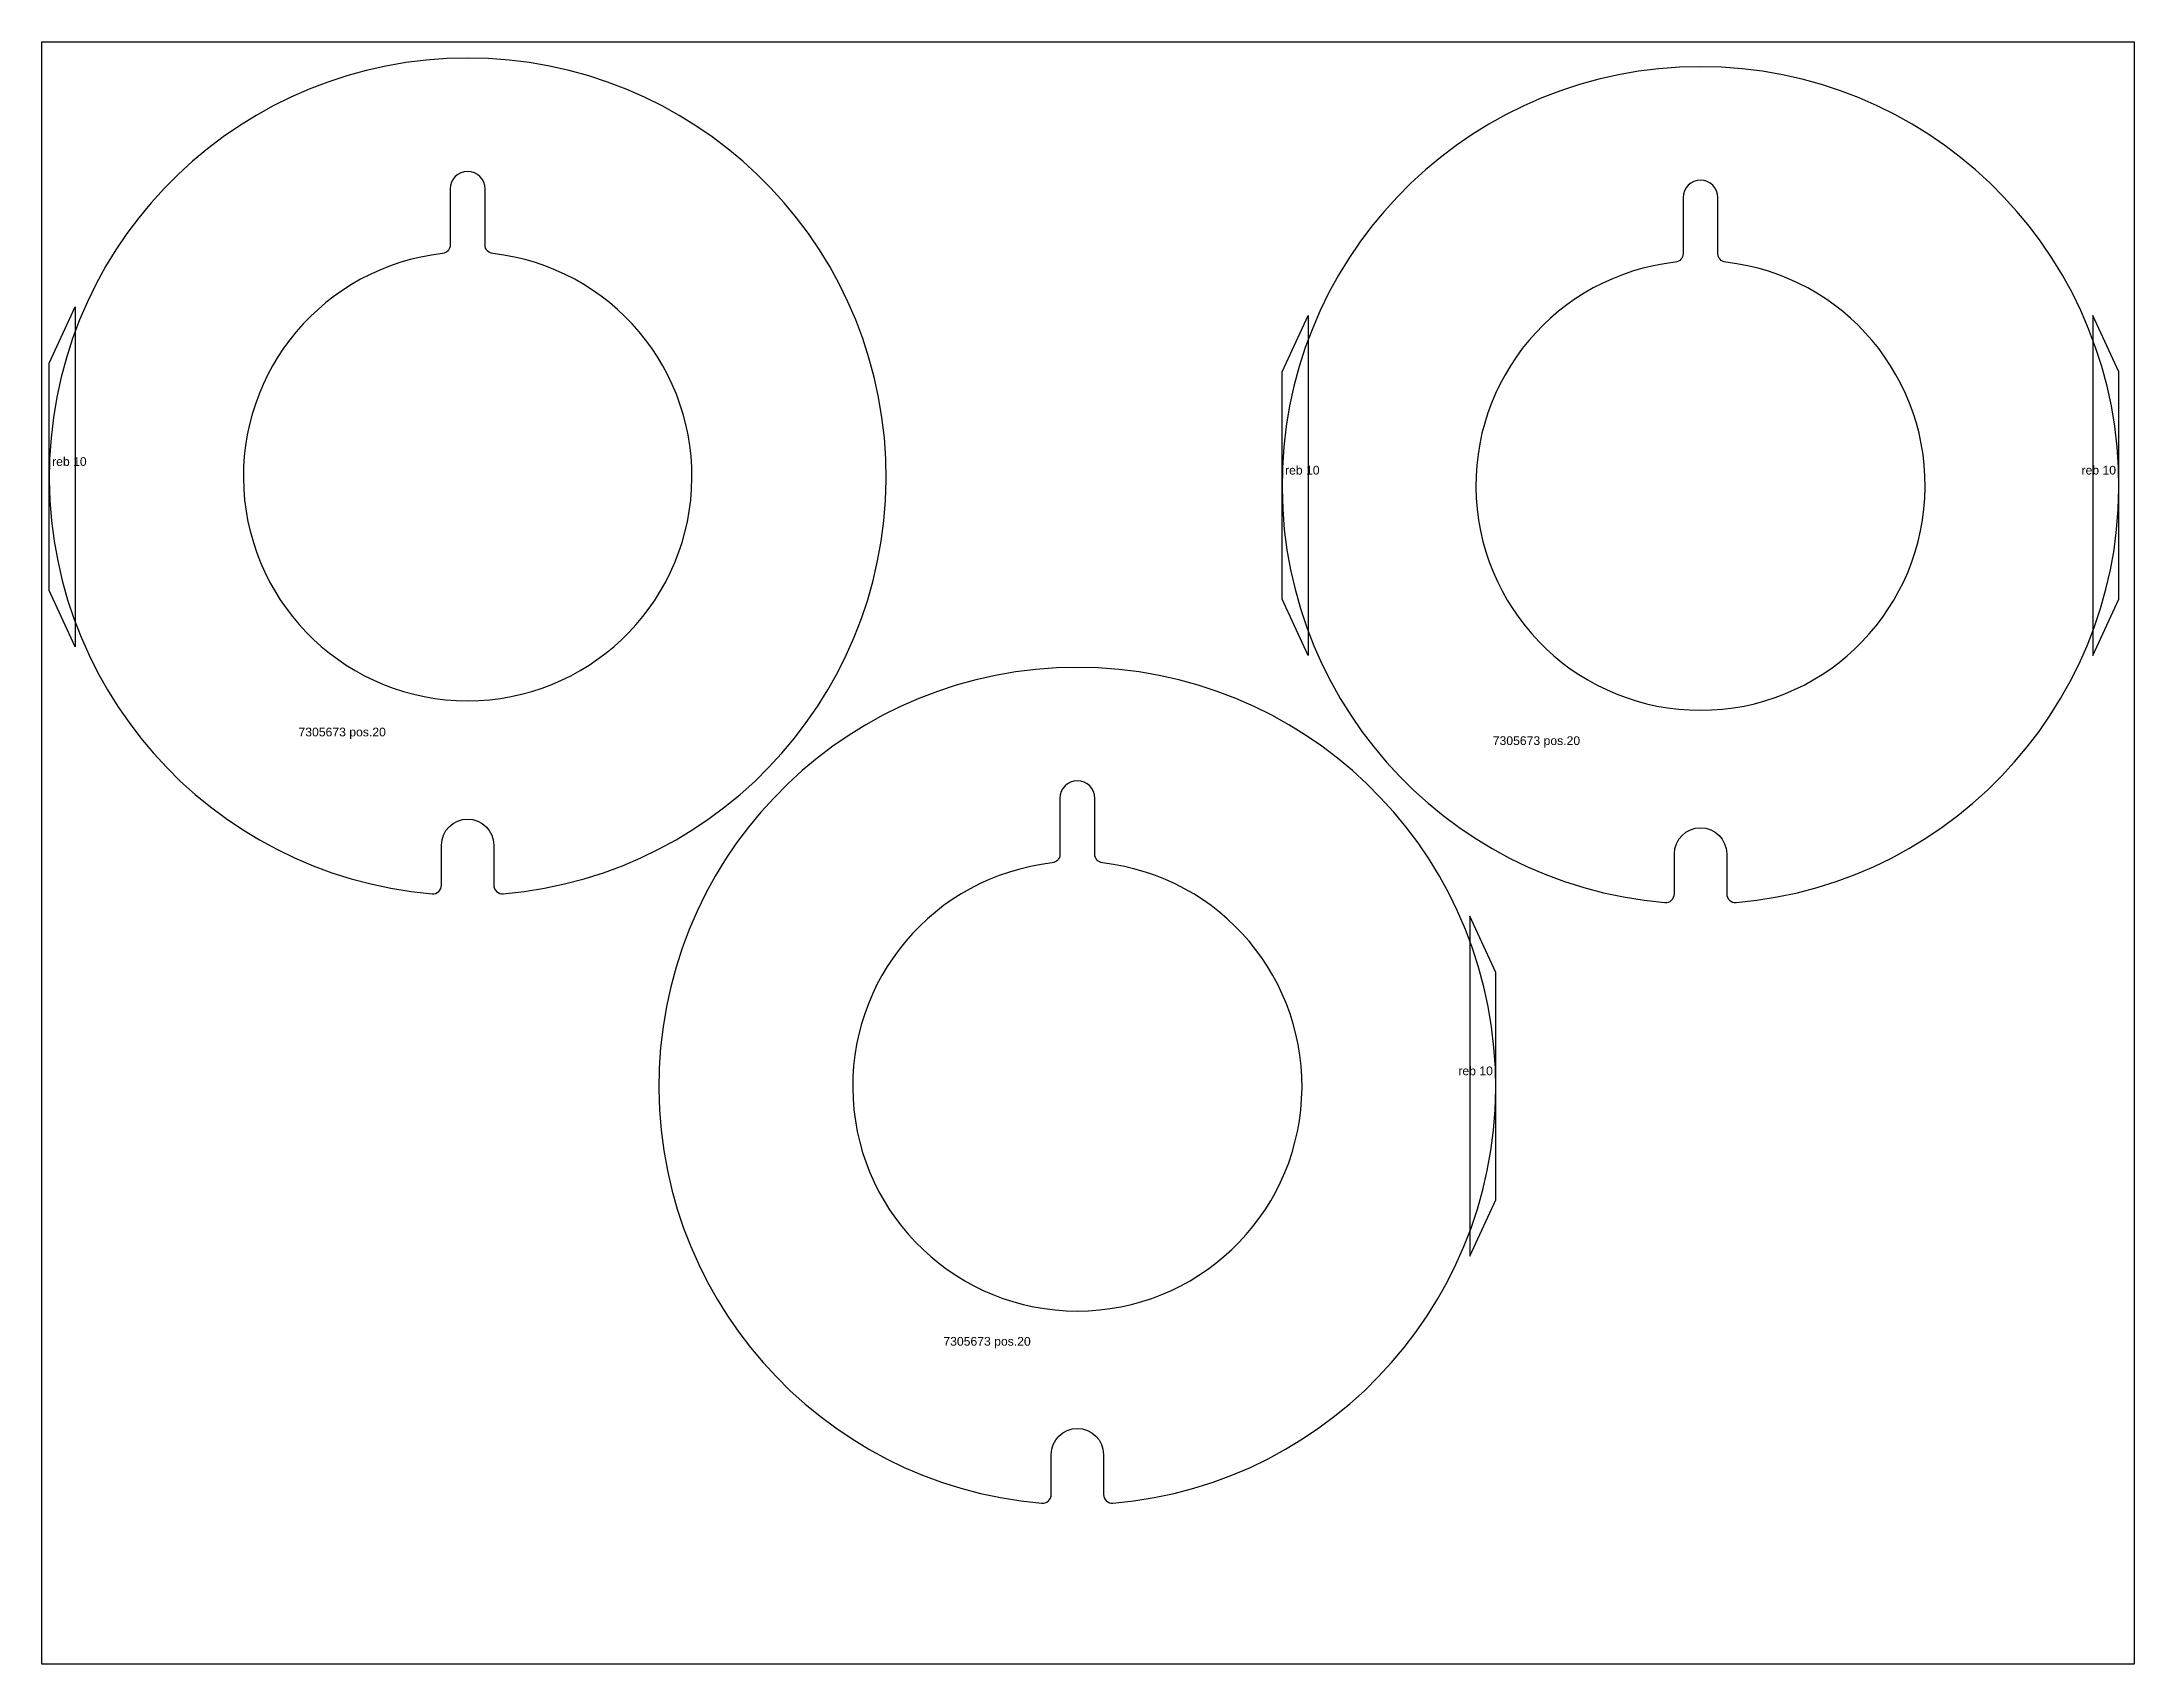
# Model space of a CAD drawing. Header units: millimetres. Extents: x 17375 to 19775, y 46986 to 48846.
import ezdxf

# ---------------------------------------------------------------- set-up
doc = ezdxf.new("R2010")
doc.units = ezdxf.units.MM
for name, color, linetype in [('7305673', 7, 'Continuous'), ('Rebaixo', 6, 'Continuous'), ('Texto', 3, 'Continuous')]:
    doc.layers.add(name, color=color, linetype=linetype)
doc.styles.get("Standard").update_dxf_attribs({"font": 'arial.ttf'})

msp = doc.modelspace()

# ---------------------------------------------------------------- linework, layer by layer
msp.add_lwpolyline([(17374.8, 48846), (19774.8, 48846), (19774.8, 46986), (17374.8, 46986)], close=True)
at = {"layer": '7305673', "color": 3}
for points in [[(17893.2, 47924.9), (17893.2, 47879.1, 0.439397), (17904.1, 47869.2, 23.457369), (17822.4, 47869.2, 0.439397), (17833.2, 47879.1), (17833.2, 47924.9, -1)], [(19307.4, 47915), (19307.4, 47869.2, 0.439397), (19318.2, 47859.2, 23.457369), (19236.5, 47859.2, 0.439397), (19247.4, 47869.2), (19247.4, 47915, -1)], [(17843.2, 48677.4), (17843.2, 48613.2, -0.381667), (17834.4, 48603.3, 17.777081), (17892.1, 48603.3, -0.381667), (17883.2, 48613.2), (17883.2, 48677.4, 1)], [(19257.4, 48667.5), (19257.4, 48603.3, -0.381667), (19248.5, 48593.4, 17.777081), (19306.3, 48593.4, -0.381667), (19297.4, 48603.3), (19297.4, 48667.5, 1)], [(18592.6, 47226.3), (18592.6, 47180.5, 0.439397), (18603.4, 47170.5, 23.457369), (18521.7, 47170.5, 0.439397), (18532.6, 47180.5), (18532.6, 47226.3, -1)], [(18542.6, 47978.8), (18542.6, 47914.6, -0.381667), (18533.7, 47904.6, 17.777081), (18591.5, 47904.6, -0.381667), (18582.6, 47914.6), (18582.6, 47978.8, 1)]]:
    msp.add_lwpolyline(points, format="xyb", close=True, dxfattribs=at)
at = {"layer": 'Rebaixo', "color": 3}
for points in [[(17383.2, 48477.7), (17413.2, 48542.3), (17413.2, 48152.5), (17383.2, 48217.1)], [(18797.4, 48467.8), (18827.4, 48532.4), (18827.4, 48142.6), (18797.4, 48207.2)], [(19757.4, 48467.8), (19727.4, 48532.4), (19727.4, 48142.6), (19757.4, 48207.2)], [(19042.6, 47779.1), (19012.6, 47843.6), (19012.6, 47453.9), (19042.6, 47518.5)]]:
    msp.add_lwpolyline(points, close=True, dxfattribs=at)

# ---------------------------------------------------------------- texts
at = {"layer": 'Rebaixo', "color": 3, "char_height": 10}
for insert, attachment_point in [((17426.2, 48369.8), 3), ((18840.4, 48359.9), 3), ((19714.4, 48359.9), 1), ((18999.6, 47671.2), 1)]:
    msp.add_mtext_dynamic_manual_height_columns('reb 10', width=42.977, gutter_width=12.5, heights=[0], dxfattribs=dict(at, insert=insert, attachment_point=attachment_point))
at = {"layer": 'Texto', "color": 3, "char_height": 10, "attachment_point": 1}
for insert in [(17669.2, 48059.7), (19039.1, 48049.8), (18408.9, 47361.1)]:
    msp.add_mtext_dynamic_manual_height_columns('7305673 pos.20', width=404.896, gutter_width=12.5, heights=[0], dxfattribs=dict(at, insert=insert))

doc.saveas('drawing.dxf')
